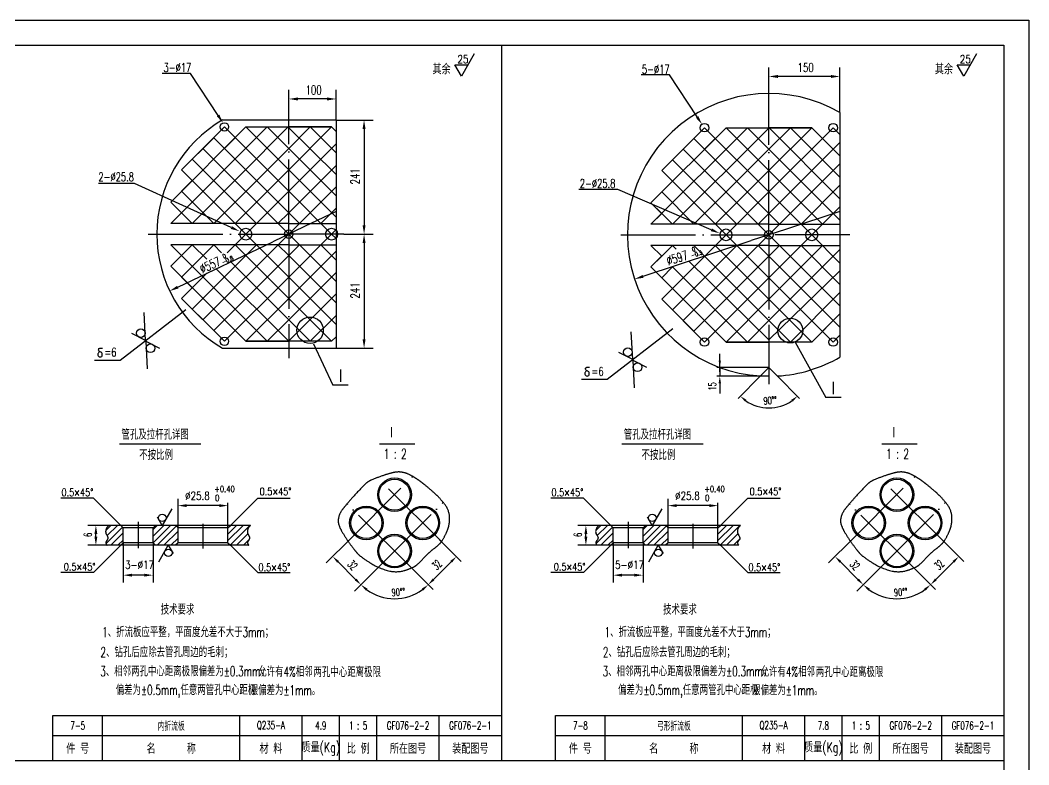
# Model space of a CAD drawing. Extents: x -1018 to 1609, y -45 to 1303.
# Drawn here: x 1186.7 to 1591.3, y 1004.5 to 1303.2 of the extents above; entities that cross this region are included whole.
import ezdxf
from ezdxf.enums import TextEntityAlignment as Align

# ---------------------------------------------------------------- set-up
doc = ezdxf.new("R2010")
doc.units = 0
doc.header["$MEASUREMENT"] = 0
doc.linetypes.add('DASHDOT-M', pattern=[36, 30, -3, 0, -3])
doc.linetypes.add('DIVIDE-M', pattern=[39, 30, -3, 0, -3, 0, -3])
doc.layers.get('0').update_dxf_attribs({"linetype": 'CONTINUOUS'})
for name, color, linetype in [('CDR_DWG1', 4, 'CONTINUOUS'), ('CDR_DWG2', 2, 'CONTINUOUS'), ('CDR_DWG3', 1, 'DASHDOT-M'), ('CDR_DWG4', 3, 'DIVIDE-M')]:
    doc.layers.add(name, color=color, linetype=linetype)
doc.styles.add('HZ', font='romans', dxfattribs={"width": 0.7, "bigfont": 'hz'})

msp = doc.modelspace()

# ---------------------------------------------------------------- linework, layer by layer
for p, q in [((750.27, 1303.19), (1591.27, 1303.19)), ((1591.27, 1303.19), (1591.27, 709.19)), ((1379.77, 1293.19), (1379.77, 1006.19)), ((1487.01, 1278.81), (1487.01, 1284.2)), ((1515.51, 1266.1), (1515.51, 1284.2)), ((1254.96, 1281.84), (1243.69, 1281.84)), ((1266.07, 1264.95), (1254.96, 1281.84)), ((1447.1, 1281.26), (1435.83, 1281.26)), ((1458.22, 1264.37), (1447.1, 1281.26)), ((1511.91, 1280.6), (1490.61, 1280.6)), ((1294.4, 1267.19), (1294.4, 1275.18)), ((1313.4, 1263.14), (1313.4, 1275.18)), ((1309.8, 1271.58), (1298.06, 1271.58)), ((1313.4, 1263.14), (1328.23, 1263.14)), ((1247.11, 1230.24), (1277.2, 1260.34)), ((1247.11, 1221.65), (1285.8, 1260.34)), ((1251.41, 1243.14), (1268.6, 1260.34)), ((1255.67, 1221.65), (1294.27, 1260.59)), ((1268.6, 1251.74), (1277.2, 1260.34)), ((1294.4, 1234.54), (1268.6, 1260.34)), ((1294.4, 1243.14), (1277.2, 1260.34)), ((1277.2, 1260.34), (1294.4, 1260.34)), ((1294.4, 1251.74), (1285.8, 1260.34)), ((1313.4, 1241.34), (1294.03, 1260.34)), ((1311.6, 1260.34), (1294.4, 1260.34)), ((1294.4, 1243.14), (1311.6, 1260.34)), ((1294.4, 1251.74), (1303, 1260.34)), ((1313.4, 1249.94), (1303, 1260.34)), ((1313.4, 1258.53), (1311.6, 1260.34)), ((1313.4, 1258.53), (1311.6, 1260.34)), ((1324.63, 1259.54), (1324.63, 1220.95)), ((1439.72, 1229.96), (1469.81, 1260.06)), ((1439.72, 1221.36), (1478.41, 1260.06)), ((1444.02, 1242.86), (1461.21, 1260.06)), ((1448.32, 1221.36), (1487.06, 1260.06)), ((1461.21, 1251.46), (1469.81, 1260.06)), ((1487.01, 1234.26), (1461.21, 1260.06)), ((1487.01, 1242.86), (1469.81, 1260.06)), ((1469.81, 1260.06), (1487.01, 1260.06)), ((1487.01, 1251.46), (1478.41, 1260.06)), ((1515.51, 1231.56), (1486.95, 1260.17)), ((1487.01, 1251.46), (1495.61, 1260.06)), ((1487.01, 1242.86), (1504.2, 1260.06)), ((1487.01, 1234.26), (1512.8, 1260.06)), ((1504.2, 1260.06), (1487.01, 1260.06)), ((1515.51, 1240.16), (1495.61, 1260.06)), ((1512.8, 1251.46), (1504.2, 1260.06)), ((1515.51, 1248.75), (1504.2, 1260.06)), ((1515.51, 1257.35), (1512.8, 1260.06)), ((1251.41, 1243.14), (1264.31, 1256.04)), ((1264.31, 1256.04), (1268.6, 1251.74)), ((1294.4, 1225.94), (1264.31, 1256.04)), ((1444.02, 1242.86), (1456.91, 1255.76)), ((1487.01, 1225.66), (1456.91, 1255.76)), ((1456.91, 1255.76), (1461.21, 1251.46)), ((1294.4, 1217.35), (1260.01, 1251.74)), ((1264.31, 1221.65), (1294.4, 1251.74)), ((1294.4, 1234.54), (1313.4, 1253.54)), ((1313.4, 1232.74), (1294.4, 1251.74)), ((1487.01, 1217.06), (1452.61, 1251.46)), ((1456.91, 1221.36), (1487.01, 1251.46)), ((1487.01, 1225.66), (1515.51, 1254.16)), ((1515.51, 1222.96), (1487.01, 1251.46)), ((1515.51, 1254.16), (1512.8, 1251.46)), ((1281.5, 1221.65), (1255.71, 1247.44)), ((1474.11, 1221.36), (1448.31, 1247.16)), ((1277.2, 1217.35), (1251.41, 1243.14)), ((1255.71, 1238.84), (1251.41, 1243.14)), ((1272.9, 1221.65), (1294.4, 1243.14)), ((1294.4, 1225.94), (1313.4, 1244.94)), ((1313.4, 1224.14), (1294.4, 1243.14)), ((1448.31, 1238.56), (1444.02, 1242.86)), ((1469.81, 1217.06), (1444.02, 1242.86)), ((1465.51, 1221.36), (1487.01, 1242.86)), ((1487.01, 1217.06), (1515.51, 1245.56)), ((1508.5, 1221.36), (1487.01, 1242.86)), ((1247.11, 1230.24), (1255.71, 1238.84)), ((1439.72, 1229.96), (1448.31, 1238.56)), ((1232.57, 1237.69), (1218.05, 1237.69)), ((1271.38, 1220.01), (1232.57, 1237.69)), ((1264.31, 1221.65), (1251.41, 1234.54)), ((1277.2, 1217.35), (1294.4, 1234.54)), ((1294.4, 1217.35), (1313.4, 1236.35)), ((1311.6, 1217.35), (1294.4, 1234.54)), ((1426.48, 1235.29), (1410.75, 1235.29)), ((1463.91, 1219.12), (1426.48, 1235.29)), ((1456.91, 1221.36), (1444.02, 1234.26)), ((1469.81, 1217.06), (1487.01, 1234.26)), ((1504.2, 1217.06), (1487.01, 1234.26)), ((1499.91, 1221.36), (1515.51, 1236.97)), ((1255.71, 1221.65), (1247.11, 1230.24)), ((1251.41, 1225.94), (1247.11, 1230.24)), ((1448.31, 1221.36), (1439.72, 1229.96)), ((1444.02, 1225.66), (1439.72, 1229.96)), ((1247.11, 1221.65), (1251.41, 1225.94)), ((1290.1, 1221.65), (1294.4, 1225.94)), ((1298.7, 1221.65), (1294.4, 1225.94)), ((1313.4, 1226.42), (1300.71, 1220.36)), ((1307.3, 1221.65), (1313.4, 1227.75)), ((1515.51, 1226.47), (1494.06, 1219.39)), ((1504.2, 1217.06), (1515.51, 1228.37)), ((1439.72, 1221.36), (1444.02, 1225.66)), ((1482.71, 1221.36), (1487.01, 1225.66)), ((1491.31, 1221.36), (1487.01, 1225.66)), ((1300.71, 1220.36), (1288.09, 1214.33)), ((1311.6, 1217.35), (1313.4, 1219.15)), ((1494.06, 1219.39), (1479.96, 1214.74)), ((1249.9, 1196.09), (1288.09, 1214.33)), ((1294.4, 1217.35), (1260.01, 1182.95)), ((1277.2, 1217.35), (1269.66, 1209.8)), ((1277.2, 1217.35), (1294.4, 1200.15)), ((1294.4, 1217.35), (1313.4, 1198.35)), ((1311.6, 1217.35), (1294.4, 1200.15)), ((1311.6, 1217.35), (1313.4, 1215.54)), ((1316.47, 1217.35), (1328.23, 1217.35)), ((1316.47, 1217.35), (1328.23, 1217.35)), ((1436.57, 1200.43), (1479.96, 1214.74)), ((1469.81, 1217.06), (1444.02, 1191.27)), ((1487.01, 1217.06), (1452.61, 1182.67)), ((1469.81, 1217.06), (1487.01, 1199.87)), ((1487.01, 1217.06), (1515.51, 1188.56)), ((1504.2, 1217.06), (1487.01, 1199.87)), ((1504.2, 1217.06), (1515.51, 1205.76)), ((1255.71, 1213.05), (1247.11, 1204.45)), ((1247.11, 1213.05), (1285.8, 1174.35)), ((1247.11, 1213.05), (1251.41, 1208.75)), ((1264.31, 1213.05), (1251.41, 1200.15)), ((1281.5, 1213.05), (1255.71, 1187.25)), ((1255.72, 1213.05), (1261.54, 1207.25)), ((1264.31, 1213.05), (1267.5, 1209.85)), ((1272.9, 1213.05), (1294.4, 1191.55)), ((1290.1, 1213.05), (1294.4, 1208.75)), ((1298.7, 1213.05), (1294.4, 1208.75)), ((1313.4, 1210.55), (1294.4, 1191.55)), ((1307.3, 1213.05), (1313.4, 1206.94)), ((1324.63, 1213.75), (1324.63, 1175.16)), ((1448.31, 1212.77), (1439.72, 1204.17)), ((1439.72, 1212.77), (1444.02, 1208.47)), ((1439.72, 1212.77), (1444.02, 1208.47)), ((1474.11, 1212.77), (1448.31, 1186.97)), ((1448.39, 1212.77), (1449.83, 1211.35)), ((1456.91, 1212.77), (1487.01, 1182.67)), ((1465.51, 1212.77), (1487.01, 1191.27)), ((1482.71, 1212.77), (1487.01, 1208.47)), ((1508.5, 1212.77), (1487.01, 1191.27)), ((1491.31, 1212.77), (1487.01, 1208.47)), ((1515.51, 1211.17), (1487.01, 1182.67)), ((1499.91, 1212.77), (1515.51, 1197.16)), ((1251.41, 1208.75), (1247.11, 1204.45)), ((1294.4, 1208.75), (1264.31, 1178.65)), ((1271.12, 1206.23), (1294.4, 1182.95)), ((1294.4, 1208.75), (1313.4, 1189.75)), ((1444.02, 1208.47), (1439.72, 1204.17)), ((1454.83, 1206.45), (1486.95, 1174.9)), ((1487.01, 1208.47), (1456.91, 1178.37)), ((1487.01, 1208.47), (1515.51, 1179.97)), ((1247.11, 1204.45), (1255.71, 1195.85)), ((1247.11, 1204.45), (1277.2, 1174.35)), ((1261.53, 1201.68), (1251.41, 1191.55)), ((1265.34, 1203.46), (1294.43, 1174.47)), ((1313.4, 1201.95), (1294.4, 1182.95)), ((1439.72, 1204.17), (1448.31, 1195.57)), ((1439.72, 1204.17), (1469.81, 1174.07)), ((1448.31, 1204.17), (1444.02, 1199.87)), ((1448.31, 1204.17), (1478.41, 1174.07)), ((1515.51, 1202.57), (1486.95, 1174.9)), ((1294.4, 1200.15), (1268.6, 1174.35)), ((1294.4, 1200.15), (1313.4, 1181.15)), ((1487.01, 1199.87), (1461.21, 1174.07)), ((1487.01, 1199.87), (1512.8, 1174.07)), ((1255.71, 1195.85), (1251.41, 1191.55)), ((1448.31, 1195.57), (1444.02, 1191.27)), ((1515.51, 1193.97), (1495.61, 1174.07)), ((1251.41, 1191.55), (1264.31, 1178.65)), ((1251.41, 1191.55), (1268.6, 1174.35)), ((1294.4, 1191.55), (1277.2, 1174.35)), ((1313.4, 1193.35), (1294.4, 1174.51)), ((1294.4, 1191.55), (1311.6, 1174.35)), ((1444.02, 1191.27), (1456.91, 1178.37)), ((1444.02, 1191.27), (1461.21, 1174.07)), ((1487.01, 1191.27), (1469.81, 1174.07)), ((1487.01, 1191.27), (1504.2, 1174.07)), ((1253.18, 1186.98), (1226.8, 1166.69)), ((1237.02, 1174.72), (1236.41, 1185.87)), ((1264.31, 1178.65), (1268.6, 1182.95)), ((1268.6, 1182.95), (1277.2, 1174.35)), ((1294.4, 1182.95), (1285.8, 1174.35)), ((1294.4, 1182.95), (1303, 1174.35)), ((1313.4, 1184.76), (1303, 1174.35)), ((1456.91, 1178.37), (1461.21, 1182.67)), ((1461.21, 1182.67), (1469.81, 1174.07)), ((1487.01, 1182.67), (1478.41, 1174.07)), ((1487.01, 1182.67), (1495.61, 1174.07)), ((1515.51, 1185.38), (1504.2, 1174.07)), ((1512.8, 1182.67), (1504.2, 1174.07)), ((1515.51, 1179.97), (1512.8, 1182.67)), ((1237.02, 1174.72), (1231.49, 1177.53)), ((1448.53, 1179.34), (1422.14, 1159.05)), ((1432.37, 1167.08), (1431.76, 1178.22)), ((1237.04, 1174.46), (1242.57, 1171.65)), ((1237.04, 1174.46), (1237.65, 1163.31)), ((1277.2, 1174.35), (1294.4, 1174.35)), ((1311.6, 1174.35), (1294.4, 1174.35)), ((1304.39, 1173.37), (1312.16, 1156.72)), ((1313.4, 1176.16), (1311.6, 1174.35)), ((1313.4, 1176.16), (1311.6, 1174.35)), ((1469.81, 1174.07), (1487.01, 1174.07)), ((1504.2, 1174.07), (1487.01, 1174.07)), ((1497.5, 1174.07), (1509.85, 1151.77)), ((1515.51, 1176.78), (1512.8, 1174.07)), ((1217.92, 1169.53), (1217.84, 1169.29)), ((1217.84, 1169.29), (1217.88, 1168.76)), ((1218.05, 1169.75), (1217.92, 1169.53)), ((1218.28, 1169.94), (1218.05, 1169.75)), ((1218.15, 1170.88), (1218.17, 1171.24)), ((1218.28, 1170.55), (1218.15, 1170.88)), ((1218.17, 1171.24), (1218.3, 1171.42)), ((1218.51, 1170.33), (1218.28, 1170.55)), ((1218.42, 1170.09), (1218.28, 1169.94)), ((1218.3, 1171.42), (1218.58, 1171.61)), ((1218.77, 1170.18), (1218.42, 1170.09)), ((1218.83, 1170.16), (1218.51, 1170.33)), ((1218.58, 1171.61), (1218.83, 1171.65)), ((1218.83, 1171.65), (1219.66, 1171.65)), ((1219.04, 1170.06), (1218.83, 1170.16)), ((1219.23, 1169.94), (1219.04, 1170.06)), ((1219.43, 1169.77), (1219.23, 1169.94)), ((1219.6, 1169.53), (1219.43, 1169.77)), ((1219.63, 1169.2), (1219.6, 1169.53)), ((1313.4, 1171.56), (1328.23, 1171.56)), ((1432.37, 1167.08), (1426.84, 1169.89)), ((1467.32, 1162.09), (1467.32, 1169.34)), ((1226.8, 1166.69), (1216.46, 1166.69)), ((1217.88, 1168.76), (1217.91, 1168.59)), ((1217.91, 1168.59), (1218.08, 1168.36)), ((1218.08, 1168.36), (1218.34, 1168.19)), ((1218.34, 1168.19), (1218.71, 1168.07)), ((1218.71, 1168.07), (1219.09, 1168.11)), ((1219.09, 1168.11), (1219.39, 1168.23)), ((1219.39, 1168.23), (1219.6, 1168.5)), ((1219.6, 1168.5), (1219.63, 1169.2)), ((1432.39, 1166.81), (1433, 1155.67)), ((1432.39, 1166.81), (1437.92, 1164)), ((1413.27, 1161.89), (1413.18, 1161.65)), ((1413.18, 1161.65), (1413.23, 1161.12)), ((1413.4, 1162.11), (1413.27, 1161.89)), ((1413.63, 1162.3), (1413.4, 1162.11)), ((1413.5, 1163.24), (1413.51, 1163.6)), ((1413.63, 1162.91), (1413.5, 1163.24)), ((1413.51, 1163.6), (1413.64, 1163.78)), ((1413.86, 1162.69), (1413.63, 1162.91)), ((1413.77, 1162.45), (1413.63, 1162.3)), ((1413.64, 1163.78), (1413.93, 1163.97)), ((1414.12, 1162.54), (1413.77, 1162.45)), ((1414.17, 1162.52), (1413.86, 1162.69)), ((1413.93, 1163.97), (1414.17, 1164.01)), ((1414.17, 1164.01), (1415.01, 1164.01)), ((1414.39, 1162.42), (1414.17, 1162.52)), ((1414.58, 1162.3), (1414.39, 1162.42)), ((1414.78, 1162.12), (1414.58, 1162.3)), ((1414.95, 1161.89), (1414.78, 1162.12)), ((1414.98, 1161.56), (1414.95, 1161.89)), ((1414.95, 1160.86), (1414.98, 1161.56)), ((1487.01, 1163.82), (1466.07, 1163.82)), ((1467.32, 1163.82), (1467.32, 1160.35)), ((1422.14, 1159.05), (1411.8, 1159.05)), ((1413.23, 1161.12), (1413.25, 1160.95)), ((1413.25, 1160.95), (1413.43, 1160.72)), ((1413.43, 1160.72), (1413.69, 1160.55)), ((1413.69, 1160.55), (1414.06, 1160.43)), ((1414.06, 1160.43), (1414.43, 1160.47)), ((1414.43, 1160.47), (1414.73, 1160.59)), ((1414.73, 1160.59), (1414.95, 1160.86)), ((1475.41, 1160.35), (1466.07, 1160.35)), ((1467.32, 1157.55), (1467.32, 1153.43)), ((1483.64, 1160.46), (1474.66, 1151.48)), ((1487.01, 1160.35), (1475.41, 1160.35)), ((1490.38, 1160.46), (1499.35, 1151.48)), ((1318.31, 1156.72), (1312.16, 1156.72)), ((1516, 1151.77), (1509.85, 1151.77)), ((1216.06, 1111.46), (1203.01, 1111.46)), ((1227.01, 1100.52), (1216.06, 1111.46)), ((1250.01, 1099.52), (1250.01, 1111.2)), ((1270.01, 1099.52), (1270.01, 1109.5)), ((1271.01, 1100.52), (1281.95, 1111.46)), ((1281.95, 1111.46), (1295, 1111.46)), ((1412.61, 1111.46), (1399.56, 1111.46)), ((1423.56, 1100.52), (1412.61, 1111.46)), ((1446.56, 1099.52), (1446.56, 1111.2)), ((1466.56, 1099.52), (1466.56, 1109.5)), ((1467.56, 1100.52), (1478.5, 1111.46)), ((1478.5, 1111.46), (1491.55, 1111.46)), ((1266.51, 1108.44), (1253.51, 1108.44)), ((1463.06, 1108.44), (1450.06, 1108.44)), ((1222.22, 1100.52), (1213.86, 1100.52)), ((1223.1, 1100.52), (1221.01, 1098.42)), ((1225.76, 1100.52), (1221.64, 1096.39)), ((1246.97, 1100.52), (1239.97, 1093.52)), ((1244.32, 1100.52), (1240.01, 1096.21)), ((1241.67, 1100.52), (1240.01, 1098.86)), ((1273.49, 1100.52), (1270.01, 1097.04)), ((1276.14, 1100.52), (1270.01, 1094.39)), ((1278.79, 1100.52), (1270.9, 1092.62)), ((1418.77, 1100.52), (1410.41, 1100.52)), ((1419.65, 1100.52), (1417.56, 1098.42)), ((1422.3, 1100.52), (1418.18, 1096.39)), ((1443.52, 1100.52), (1436.52, 1093.52)), ((1440.87, 1100.52), (1436.56, 1096.21)), ((1438.21, 1100.52), (1436.56, 1098.86)), ((1472.69, 1100.52), (1466.56, 1094.39)), ((1470.03, 1100.52), (1466.56, 1097.04)), ((1475.34, 1100.52), (1467.45, 1092.62)), ((1217.06, 1096.02), (1217.06, 1097.02)), ((1227.71, 1099.82), (1221.12, 1093.23)), ((1228.01, 1097.46), (1223.06, 1092.52)), ((1249.31, 1100.21), (1241.62, 1092.52)), ((1250.01, 1098.25), (1244.27, 1092.52)), ((1278, 1097.07), (1273.44, 1092.52)), ((1413.61, 1096.02), (1413.61, 1097.02)), ((1424.26, 1099.82), (1417.67, 1093.23)), ((1424.56, 1097.46), (1419.61, 1092.52)), ((1445.86, 1100.21), (1438.17, 1092.52)), ((1446.56, 1098.25), (1440.82, 1092.52)), ((1474.55, 1097.07), (1469.99, 1092.52)), ((1221.57, 1092.52), (1213.86, 1092.52)), ((1227.01, 1092.52), (1216.06, 1081.57)), ((1228.01, 1094.64), (1225.89, 1092.52)), ((1228.01, 1093.52), (1228.01, 1077.54)), ((1240.01, 1093.52), (1240.01, 1077.54)), ((1250.01, 1095.42), (1247.1, 1092.52)), ((1271.01, 1092.52), (1281.95, 1081.57)), ((1278.44, 1094.68), (1276.27, 1092.52)), ((1319.07, 1095.02), (1309.46, 1085.42)), ((1354.95, 1094.73), (1363.64, 1086.04)), ((1418.12, 1092.52), (1410.41, 1092.52)), ((1423.56, 1092.52), (1412.61, 1081.57)), ((1424.56, 1094.64), (1422.44, 1092.52)), ((1424.56, 1093.52), (1424.56, 1077.54)), ((1436.56, 1093.52), (1436.56, 1077.54)), ((1446.56, 1095.42), (1443.65, 1092.52)), ((1467.56, 1092.52), (1478.5, 1081.57)), ((1474.99, 1094.68), (1472.82, 1092.52)), ((1520.57, 1095.02), (1510.96, 1085.42)), ((1556.45, 1094.73), (1565.14, 1086.04)), ((1321.25, 1078.82), (1314.18, 1085.89)), ((1352.49, 1078.83), (1359.56, 1085.9)), ((1522.75, 1078.82), (1515.68, 1085.89)), ((1553.99, 1078.83), (1561.06, 1085.9)), ((1216.06, 1081.57), (1203.01, 1081.57)), ((1236.51, 1080.54), (1231.51, 1080.54)), ((1281.95, 1081.57), (1295, 1081.57)), ((1330.38, 1083.71), (1320.78, 1074.1)), ((1343.63, 1083.42), (1352.32, 1074.73)), ((1412.61, 1081.57), (1399.56, 1081.57)), ((1433.06, 1080.54), (1428.06, 1080.54)), ((1478.5, 1081.57), (1491.55, 1081.57)), ((1531.88, 1083.71), (1522.28, 1074.1)), ((1545.13, 1083.42), (1553.82, 1074.73)), ((1199.77, 1016.19), (1379.77, 1016.19)), ((1401.38, 1016.19), (1581.38, 1016.19)), ((775.27, 1006.19), (1581.27, 1006.19))]:
    msp.add_line(p, q)
for points in [[(1368.81, 1289.71), (1363.66, 1280.79), (1361.08, 1285.25), (1366.23, 1285.25)], [(1570.31, 1289.71), (1565.16, 1280.79), (1562.58, 1285.25), (1567.73, 1285.25)], [(1247.53, 1107.18), (1243.68, 1100.52), (1241.76, 1103.85)], [(1444.08, 1107.18), (1440.23, 1100.52), (1438.31, 1103.85)], [(1242.26, 1085.85), (1246.11, 1092.52), (1248.03, 1089.18)], [(1438.81, 1085.85), (1442.66, 1092.52), (1444.58, 1089.18)]]:
    msp.add_lwpolyline(points)
for centre, radius in [((1302.97, 1178.78), 5.31), ((1495.61, 1178.68), 4.98), ((1235.07, 1177.61), 1.75), ((1238.99, 1171.57), 1.75), ((1430.42, 1169.97), 1.75), ((1434.34, 1163.93), 1.75), ((1243.68, 1103.52), 1.5), ((1440.23, 1103.52), 1.5), ((1246.11, 1089.52), 1.5), ((1442.66, 1089.52), 1.5)]:
    msp.add_circle(centre, radius)
for centre, radius, start, end in [((1487.01, 1163.82), 16.21, 234.91, 305.09), ((1336.86, 1090.19), 19.08, 234.0169, 305.9831), ((1538.36, 1090.19), 19.08, 234.0169, 305.9831)]:
    msp.add_arc(centre, radius, start, end)
for points in [[(1490.61, 1280), (1490.61, 1281.2), (1487.01, 1280.6)], [(1511.91, 1280), (1511.91, 1281.2), (1515.51, 1280.6)], [(1298.06, 1270.98), (1298.06, 1272.18), (1294.46, 1271.58)], [(1309.8, 1270.98), (1309.8, 1272.18), (1313.4, 1271.58)], [(1266.57, 1265.28), (1265.57, 1264.62), (1268.05, 1261.94)], [(1325.23, 1259.54), (1324.03, 1259.54), (1324.63, 1263.14)], [(1458.72, 1264.7), (1457.71, 1264.04), (1460.19, 1261.36)], [(1271.63, 1220.55), (1271.14, 1219.46), (1274.66, 1218.52)], [(1325.23, 1220.95), (1324.03, 1220.95), (1324.63, 1217.35)], [(1464.15, 1219.67), (1463.68, 1218.57), (1467.22, 1217.69)], [(1325.23, 1213.75), (1324.03, 1213.75), (1324.63, 1217.35)], [(1436.75, 1199.86), (1436.38, 1200.99), (1433.15, 1199.3)], [(1250.16, 1195.55), (1249.64, 1196.63), (1246.65, 1194.54)], [(1325.23, 1175.16), (1324.03, 1175.16), (1324.63, 1171.56)], [(1466.86, 1166.62), (1467.79, 1166.62), (1467.32, 1163.82)], [(1466.86, 1157.55), (1467.79, 1157.55), (1467.32, 1160.35)], [(1477.39, 1150.2), (1477.99, 1150.92), (1475.55, 1152.36)], [(1496.03, 1150.92), (1496.63, 1150.2), (1498.47, 1152.36)], [(1253.51, 1109.02), (1253.51, 1107.85), (1250.01, 1108.44)], [(1266.51, 1109.02), (1266.51, 1107.85), (1270.01, 1108.44)], [(1450.06, 1109.02), (1450.06, 1107.85), (1446.56, 1108.44)], [(1463.06, 1109.02), (1463.06, 1107.85), (1466.56, 1108.44)], [(1216.47, 1097.02), (1217.64, 1097.02), (1217.06, 1100.52)], [(1413.02, 1097.02), (1414.19, 1097.02), (1413.61, 1100.52)], [(1216.47, 1096.02), (1217.64, 1096.02), (1217.06, 1092.52)], [(1413.02, 1096.02), (1414.19, 1096.02), (1413.61, 1092.52)], [(1314.53, 1086.24), (1313.82, 1085.54), (1312.06, 1088.01)], [(1359.21, 1086.26), (1359.91, 1085.55), (1361.68, 1088.03)], [(1516.03, 1086.24), (1515.32, 1085.54), (1513.56, 1088.01)], [(1560.71, 1086.26), (1561.41, 1085.55), (1563.18, 1088.03)], [(1231.51, 1081.12), (1231.51, 1079.96), (1228.01, 1080.54)], [(1236.51, 1081.12), (1236.51, 1079.96), (1240.01, 1080.54)], [(1428.06, 1081.12), (1428.06, 1079.96), (1424.56, 1080.54)], [(1433.06, 1081.12), (1433.06, 1079.96), (1436.56, 1080.54)], [(1321.6, 1079.17), (1320.89, 1078.47), (1323.37, 1076.7)], [(1325.33, 1074.37), (1325.98, 1075.13), (1323.37, 1076.7)], [(1347.75, 1075.13), (1348.4, 1074.37), (1350.36, 1076.7)], [(1352.14, 1079.19), (1352.84, 1078.48), (1350.37, 1076.71)], [(1523.1, 1079.17), (1522.39, 1078.47), (1524.87, 1076.7)], [(1526.83, 1074.37), (1527.48, 1075.13), (1524.87, 1076.7)], [(1549.25, 1075.13), (1549.9, 1074.37), (1551.86, 1076.7)], [(1553.64, 1079.19), (1554.34, 1078.48), (1551.87, 1076.71)]]:
    msp.add_solid(points)
at = {"layer": 'CDR_DWG1'}
for p, q in [((775.27, 1293.19), (1581.27, 1293.19)), ((1581.27, 1293.19), (1581.27, 719.19)), ((1313.4, 1263.14), (1267.88, 1263.14)), ((1313.4, 1263.14), (1313.4, 1171.56)), ((1515.51, 1266.1), (1515.51, 1168.03)), ((1268.6, 1251.74), (1277.2, 1260.34)), ((1277.2, 1260.34), (1311.6, 1260.34)), ((1311.6, 1260.34), (1313.4, 1258.53)), ((1461.21, 1251.46), (1469.81, 1260.06)), ((1469.81, 1260.06), (1504.2, 1260.06)), ((1504.2, 1260.06), (1512.8, 1251.46)), ((1251.41, 1243.14), (1264.31, 1256.04)), ((1264.31, 1256.04), (1268.6, 1251.74)), ((1444.02, 1242.86), (1456.91, 1255.76)), ((1456.91, 1255.76), (1461.21, 1251.46)), ((1512.8, 1251.46), (1515.51, 1254.16)), ((1515.51, 1254.16), (1515.51, 1179.97)), ((1255.71, 1238.84), (1251.41, 1243.14)), ((1448.31, 1238.56), (1444.02, 1242.86)), ((1247.11, 1230.24), (1255.71, 1238.84)), ((1439.72, 1229.96), (1448.31, 1238.56)), ((1251.41, 1225.94), (1247.11, 1230.24)), ((1444.02, 1225.66), (1439.72, 1229.96)), ((1247.11, 1221.65), (1251.41, 1225.94)), ((1439.72, 1221.36), (1444.02, 1225.66)), ((1294.4, 1221.65), (1247.11, 1221.65)), ((1294.4, 1221.65), (1313.4, 1221.65)), ((1487.01, 1221.36), (1439.72, 1221.36)), ((1487.01, 1221.36), (1515.51, 1221.36)), ((1294.4, 1213.05), (1247.11, 1213.05)), ((1251.41, 1208.75), (1247.11, 1213.05)), ((1294.4, 1213.05), (1313.4, 1213.05)), ((1487.01, 1212.77), (1439.72, 1212.77)), ((1444.02, 1208.47), (1439.72, 1212.77)), ((1487.01, 1212.77), (1515.51, 1212.77)), ((1247.11, 1204.45), (1251.41, 1208.75)), ((1439.72, 1204.17), (1444.02, 1208.47)), ((1255.71, 1195.85), (1247.11, 1204.45)), ((1448.31, 1195.57), (1439.72, 1204.17)), ((1251.41, 1191.55), (1255.71, 1195.85)), ((1444.02, 1191.27), (1448.31, 1195.57)), ((1264.31, 1178.65), (1251.41, 1191.55)), ((1456.91, 1178.37), (1444.02, 1191.27)), ((1268.6, 1182.95), (1264.31, 1178.65)), ((1277.2, 1174.35), (1268.6, 1182.95)), ((1461.21, 1182.67), (1456.91, 1178.37)), ((1469.81, 1174.07), (1461.21, 1182.67)), ((1512.8, 1182.67), (1504.2, 1174.07)), ((1515.51, 1179.97), (1512.8, 1182.67)), ((1311.6, 1174.35), (1277.2, 1174.35)), ((1313.4, 1176.16), (1311.6, 1174.35)), ((1504.2, 1174.07), (1469.81, 1174.07)), ((1267.88, 1171.56), (1313.4, 1171.56)), ((1487.01, 1163.82), (1483.64, 1160.46)), ((1487.01, 1163.82), (1490.38, 1160.46)), ((1227.46, 1100.52), (1222.22, 1100.52)), ((1228.01, 1099.52), (1227.01, 1100.52)), ((1240.55, 1100.52), (1227.46, 1100.52)), ((1240.01, 1099.52), (1241.01, 1100.52)), ((1249.46, 1100.52), (1240.55, 1100.52)), ((1250.01, 1099.52), (1249.01, 1100.52)), ((1270.55, 1100.52), (1249.46, 1100.52)), ((1270.01, 1099.52), (1271.01, 1100.52)), ((1279.05, 1100.52), (1270.55, 1100.52)), ((1424.01, 1100.52), (1418.77, 1100.52)), ((1424.56, 1099.52), (1423.56, 1100.52)), ((1437.1, 1100.52), (1424.01, 1100.52)), ((1436.56, 1099.52), (1437.56, 1100.52)), ((1446.01, 1100.52), (1437.1, 1100.52)), ((1446.56, 1099.52), (1445.56, 1100.52)), ((1467.1, 1100.52), (1446.01, 1100.52)), ((1466.56, 1099.52), (1467.56, 1100.52)), ((1475.6, 1100.52), (1467.1, 1100.52)), ((1228.01, 1093.52), (1228.01, 1099.52)), ((1240.01, 1099.52), (1228.01, 1099.52)), ((1240.01, 1093.52), (1240.01, 1099.52)), ((1270.01, 1099.52), (1250.01, 1099.52)), ((1250.01, 1093.52), (1250.01, 1099.52)), ((1270.01, 1093.52), (1270.01, 1099.52)), ((1424.56, 1093.52), (1424.56, 1099.52)), ((1436.56, 1099.52), (1424.56, 1099.52)), ((1436.56, 1093.52), (1436.56, 1099.52)), ((1446.56, 1093.52), (1446.56, 1099.52)), ((1466.56, 1099.52), (1446.56, 1099.52)), ((1466.56, 1093.52), (1466.56, 1099.52)), ((1278.4, 1092.52), (1221.57, 1092.52)), ((1228.01, 1093.52), (1227.01, 1092.52)), ((1240.01, 1093.52), (1228.01, 1093.52)), ((1240.01, 1093.52), (1241.01, 1092.52)), ((1250.01, 1093.52), (1249.01, 1092.52)), ((1270.01, 1093.52), (1250.01, 1093.52)), ((1270.01, 1093.52), (1271.01, 1092.52)), ((1474.95, 1092.52), (1418.12, 1092.52)), ((1424.56, 1093.52), (1423.56, 1092.52)), ((1436.56, 1093.52), (1424.56, 1093.52)), ((1436.56, 1093.52), (1437.56, 1092.52)), ((1446.56, 1093.52), (1445.56, 1092.52)), ((1466.56, 1093.52), (1446.56, 1093.52)), ((1466.56, 1093.52), (1467.56, 1092.52)), ((1199.77, 1006.19), (1199.77, 1024.19)), ((1199.77, 1024.19), (1379.77, 1024.19)), ((1219.77, 1006.19), (1219.77, 1024.19)), ((1274.77, 1006.19), (1274.77, 1024.19)), ((1299.77, 1006.19), (1299.77, 1024.19)), ((1314.77, 1006.19), (1314.77, 1024.19)), ((1329.77, 1006.19), (1329.77, 1024.19)), ((1354.77, 1006.19), (1354.77, 1024.19)), ((1401.38, 1024.19), (1581.38, 1024.19)), ((1401.38, 1006.19), (1401.38, 1024.19)), ((1421.38, 1006.19), (1421.38, 1024.19)), ((1476.38, 1006.19), (1476.38, 1024.19)), ((1501.38, 1006.19), (1501.38, 1024.19)), ((1516.38, 1006.19), (1516.38, 1024.19)), ((1531.38, 1006.19), (1531.38, 1024.19)), ((1556.38, 1006.19), (1556.38, 1024.19))]:
    msp.add_line(p, q, dxfattribs=at)
for points in [[(1418.77, 1100.52, 0.09287), (1417.85, 1099.32, 0.107934), (1417.52, 1098.06, 0.198032), (1418.1, 1096.5, -0.243275), (1418.46, 1095.17, -0.177796), (1417.97, 1094.4, 0.2131), (1417.61, 1093.72, 0.1198), (1417.71, 1093.11, 0.101396), (1418.12, 1092.52)], [(1475.6, 1100.52, 0.09287), (1474.68, 1099.32, 0.107934), (1474.36, 1098.06, 0.198032), (1474.93, 1096.5, -0.243275), (1475.29, 1095.17, -0.177796), (1474.81, 1094.4, 0.2131), (1474.44, 1093.72, 0.1198), (1474.54, 1093.11, 0.101396), (1474.95, 1092.52)]]:
    msp.add_lwpolyline(points, format="xyb", dxfattribs=at)
for centre, radius in [((1268.6, 1260.34), 1.71), ((1461.21, 1260.06), 1.71), ((1512.8, 1260.06), 1.71), ((1277.2, 1217.35), 2.38), ((1294.4, 1217.35), 1.71), ((1311.6, 1217.35), 2.38), ((1469.81, 1217.06), 2.38), ((1487.01, 1217.06), 1.71), ((1504.2, 1217.06), 2.38), ((1268.6, 1174.35), 1.71), ((1461.21, 1174.07), 1.71), ((1512.8, 1174.07), 1.71), ((1336.86, 1112.82), 6.75), ((1336.86, 1112.82), 6.25), ((1538.36, 1112.82), 6.75), ((1538.36, 1112.82), 6.25), ((1325.55, 1101.5), 6.75), ((1325.55, 1101.5), 6.25), ((1348.18, 1101.5), 6.75), ((1348.18, 1101.5), 6.25), ((1527.05, 1101.5), 6.75), ((1527.05, 1101.5), 6.25), ((1549.68, 1101.5), 6.75), ((1549.68, 1101.5), 6.25), ((1336.86, 1090.19), 6.75), ((1336.86, 1090.19), 6.25), ((1538.36, 1090.19), 6.75), ((1538.36, 1090.19), 6.25)]:
    msp.add_circle(centre, radius, dxfattribs=at)
for centre, radius, start, end in [((1487.01, 1217.06), 56.72, 59.8336, 266.5888), ((1294.4, 1217.35), 52.92, 120.0773, 239.9227), ((1487.01, 1217.06), 56.72, 273.4112, 300.1664)]:
    msp.add_arc(centre, radius, start, end, dxfattribs=at)
at = {"layer": 'CDR_DWG2'}
for p, q in [((1226.58, 1133.2), (1259.21, 1133.2)), ((1330.77, 1133.2), (1345.02, 1133.2)), ((1428.08, 1133.2), (1460.71, 1133.2)), ((1532.27, 1133.2), (1546.52, 1133.2))]:
    msp.add_line(p, q, dxfattribs=at)
at = {"layer": 'CDR_DWG3', "linetype": 'DASHDOT-M'}
for p, q in [((1487.01, 1217.06), (1487.01, 1278.81)), ((1294.4, 1217.35), (1294.4, 1267.19)), ((1237.99, 1217.35), (1294.4, 1217.35)), ((1294.4, 1217.35), (1294.4, 1167.57)), ((1316.47, 1217.35), (1294.4, 1217.35)), ((1427.61, 1217.06), (1487.01, 1217.06)), ((1487.01, 1217.06), (1487.01, 1157.1)), ((1519.42, 1217.06), (1487.01, 1217.06)), ((1318.22, 1094.17), (1344.17, 1120.12)), ((1355.69, 1093.99), (1330.01, 1119.68)), ((1519.72, 1094.17), (1545.67, 1120.12)), ((1557.19, 1093.99), (1531.51, 1119.68)), ((1343.63, 1083.42), (1317.84, 1109.21)), ((1330.38, 1083.71), (1356.38, 1109.7)), ((1545.13, 1083.42), (1519.34, 1109.21)), ((1531.88, 1083.71), (1557.88, 1109.7)), ((1234.01, 1101.9), (1234.01, 1091.34)), ((1260.01, 1101.15), (1260.01, 1091.25)), ((1430.56, 1101.9), (1430.56, 1091.34)), ((1456.56, 1101.15), (1456.56, 1091.25))]:
    msp.add_line(p, q, dxfattribs=at)
at = {"layer": 'CDR_DWG4', "linetype": 'DIVIDE-M'}
for points in [[(1318.22, 1094.17, -0.023977), (1315.72, 1098.08, -0.041569), (1314.59, 1100.5, -0.136871), (1314.35, 1103.35, -0.111271), (1315.74, 1106.55, -0.01502), (1317.48, 1108.77, -0.010523), (1320.12, 1111.82, -0.009998), (1324.6, 1116.59, -0.037701), (1325.91, 1117.73, -0.059647), (1327.49, 1118.65, -0.020375), (1332.47, 1120.56, -0.017092), (1335.54, 1121.48, -0.029449), (1337.36, 1121.85, -0.087448), (1340.28, 1121.75, -0.076351), (1343.41, 1120.56, -0.014588), (1345.69, 1119.19, -0.01865), (1347.4, 1117.99, -0.009886), (1349.13, 1116.63, -0.005092), (1352.41, 1113.88, -0.029478), (1354.45, 1111.92, -0.020788), (1357.05, 1108.86, -0.149114), (1358.9, 1104.04, -0.123357), (1357.82, 1097.93, -0.031047), (1355.97, 1094.41, -0.070606), (1354.86, 1093.05, -0.019019), (1352.69, 1091.2, 0.018662), (1350.48, 1089.32, 0.020772), (1348.33, 1087.17, -0.020092), (1346.11, 1084.95, -0.075492), (1344.3, 1083.73, -0.042645), (1340.71, 1082.37, -0.12342), (1334.94, 1082.21, -0.085917), (1327.32, 1085.33, -0.018798), (1323.18, 1088.16, -0.055143), (1321.92, 1089.32, -0.015916), (1320.57, 1090.98, -0.008606)], [(1519.72, 1094.17, -0.023977), (1517.22, 1098.08, -0.041569), (1516.09, 1100.5, -0.136871), (1515.85, 1103.35, -0.111271), (1517.24, 1106.55, -0.01502), (1518.98, 1108.77, -0.010523), (1521.62, 1111.82, -0.009998), (1526.1, 1116.59, -0.037701), (1527.41, 1117.73, -0.059647), (1528.99, 1118.65, -0.020375), (1533.97, 1120.56, -0.017092), (1537.04, 1121.48, -0.029449), (1538.86, 1121.85, -0.087448), (1541.78, 1121.75, -0.076351), (1544.91, 1120.56, -0.014588), (1547.19, 1119.19, -0.01865), (1548.9, 1117.99, -0.009886), (1550.63, 1116.63, -0.005092), (1553.91, 1113.88, -0.029478), (1555.95, 1111.92, -0.020788), (1558.55, 1108.86, -0.149114), (1560.4, 1104.04, -0.123357), (1559.32, 1097.93, -0.031047), (1557.47, 1094.41, -0.070606), (1556.36, 1093.05, -0.019019), (1554.19, 1091.2, 0.018662), (1551.98, 1089.32, 0.020772), (1549.83, 1087.17, -0.020092), (1547.61, 1084.95, -0.075492), (1545.8, 1083.73, -0.042645), (1542.21, 1082.37, -0.12342), (1536.44, 1082.21, -0.085917), (1528.82, 1085.33, -0.018798), (1524.68, 1088.16, -0.055143), (1523.42, 1089.32, -0.015916), (1522.07, 1090.98, -0.008606)]]:
    msp.add_lwpolyline(points, format="xyb", close=True, dxfattribs=at)
for points in [[(1222.22, 1100.52, 0.09287), (1221.3, 1099.32, 0.107934), (1220.97, 1098.06, 0.198032), (1221.55, 1096.5, -0.243275), (1221.91, 1095.17, -0.177796), (1221.43, 1094.4, 0.2131), (1221.06, 1093.72, 0.1198), (1221.16, 1093.11, 0.101396), (1221.57, 1092.52)], [(1279.05, 1100.52, 0.09287), (1278.13, 1099.32, 0.107934), (1277.81, 1098.06, 0.198032), (1278.38, 1096.5, -0.243275), (1278.74, 1095.17, -0.177796), (1278.26, 1094.4, 0.2131), (1277.89, 1093.72, 0.1198), (1277.99, 1093.11, 0.101396), (1278.4, 1092.52)]]:
    msp.add_lwpolyline(points, format="xyb", dxfattribs=at)

# ---------------------------------------------------------------- texts
at = {"style": 'HZ'}
for s, height, width, p in [('25', 3.2, 0.8, (1362.1, 1285.95)), ('25', 3.2, 0.8, (1563.6, 1285.95)), ('3-%%c17', 3.5, 0.7, (1244.18, 1282.42)), ('其余', 4, 0.7, (1352.09, 1281.5)), ('5-%%c17', 3.5, 0.7, (1436.07, 1281.71)), ('150', 3.6, 0.7, (1498.53, 1282.4)), ('其余', 4, 0.7, (1553.59, 1281.5)), ('100', 3.6, 0.7, (1301.14, 1273.38)), ('2-%%c25.8', 3.5, 0.7, (1218.05, 1238.57)), ('2-%%c25.8', 3.5, 0.7, (1411.16, 1235.93)), ('=6', 3.5, 0.7, (1220.46, 1168.26)), ('=6', 3.5, 0.7, (1415.88, 1160.53)), ('0.5×45%%D', 3, 0.8, (1203.25, 1112.26)), ('%%C25.8', 3.2, 0.8, (1252.84, 1110.77)), ('+0.40', 2.5, 0.8, (1264.55, 1113.87)), ('0', 2.5, 0.8, (1264.88, 1110.29)), ('0.5×45%%D', 3, 0.8, (1282.72, 1112.6)), ('0.5×45%%D', 3, 0.8, (1399.79, 1112.26)), ('%%C25.8', 3.2, 0.8, (1449.39, 1110.77)), ('+0.40', 2.5, 0.8, (1461.1, 1113.87)), ('0', 2.5, 0.8, (1461.43, 1110.29)), ('0.5×45%%D', 3, 0.8, (1479.27, 1112.6)), ('0.5×45%%D', 3, 0.8, (1204.15, 1082.4)), ('3-%%c17', 3.2, 0.8, (1228.75, 1083.11)), ('0.5×45%%D', 3, 0.8, (1282.26, 1082.18)), ('0.5×45%%D', 3, 0.8, (1400.69, 1082.4)), ('5-%%c17', 3.2, 0.8, (1425.3, 1083.11)), ('0.5×45%%D', 3, 0.8, (1478.81, 1082.18)), ('技术要求', 4, 0.65, (1243.07, 1064.74)), ('技术要求', 4, 0.65, (1444.57, 1064.74)), ('1、折流板应平整，平面度允差不大于3mm；', 4, 0.65, (1219.58, 1055.71)), ('1、折流板应平整，平面度允差不大于3mm；', 4, 0.65, (1421.08, 1055.71)), ('2、钻孔后应除去管孔周边的毛刺；', 4, 0.65, (1218.9, 1047.65)), ('2、钻孔后应除去管孔周边的毛刺；', 4, 0.65, (1420.4, 1047.65)), ('3、相邻两孔中心距离极限偏差为%%P0.3mm，', 4, 0.65, (1218.8, 1039.97)), ('允许有4%%%相邻', 4, 0.65, (1282.18, 1039.82)), ('两孔中心距离极限', 4, 0.65, (1304.34, 1039.66)), ('3、相邻两孔中心距离极限偏差为%%P0.3mm，', 4, 0.65, (1420.3, 1039.97)), ('允许有4%%%相邻', 4, 0.65, (1483.68, 1039.82)), ('两孔中心距离极限', 4, 0.65, (1505.84, 1039.66)), ('  偏差为%%p0.5mm,任意两管孔中心距极', 4, 0.65, (1221.44, 1032.49)), ('限偏差为%%p1mm。', 4, 0.65, (1278.77, 1032.38)), ('  偏差为%%p0.5mm,任意两管孔中心距极', 4, 0.65, (1422.94, 1032.49)), ('限偏差为%%p1mm。', 4, 0.65, (1480.27, 1032.38))]:
    msp.add_text(s, height=height, dxfattribs=dict(at, width=width)).set_placement(p)
for s, height, rotation, width, p in [('241', 3.6, 90, 0.7, (1322.83, 1237.3)), ('%%C597', 3.6, 17.9127, 0.7, (1446.68, 1204.75)), ('-0.5', 1.7, 17.9127, 0.7, (1456.02, 1207.87)), ('0', 1.7, 17.9127, 0.7, (1456.45, 1210.28)), ('%%c557', 3.6, 25.1066, 0.7, (1259.73, 1201.48)), ('0', 1.7, 25.1066, 0.7, (1268.33, 1207.53)), ('-0.8', 1.7, 25.1066, 0.7, (1268.11, 1205.18)), ('241', 3.6, 90, 0.7, (1322.83, 1191.51)), ('15', 3, 90, 0.65, (1465.82, 1154.59)), ('90%%d%%d', 3, 3.5158, 0.65, (1484.91, 1148.96)), ('6', 3.2, 90, 0.6, (1215.46, 1095.88)), ('6', 3.2, 90, 0.6, (1412.01, 1095.88)), ('32', 3.2, 315, 0.6, (1317.71, 1084.62)), ('32', 3.2, 45, 0.6, (1353.76, 1082.37)), ('32', 3.2, 315, 0.6, (1519.21, 1084.62)), ('32', 3.2, 45, 0.6, (1555.26, 1082.37)), ('90%%d%%d', 3, 2.8422, 0.65, (1335.74, 1072.08)), ('90%%d%%d', 3, 2.8422, 0.65, (1537.24, 1072.08))]:
    msp.add_text(s, height=height, rotation=rotation, dxfattribs=dict(at, width=width)).set_placement(p)
for s, height, width, p in [('7-5', 3.2, 0.65, (1209.77, 1020.19)), ('内折流板', 3.2, 0.65, (1247.27, 1020.19)), ('Q235-A', 3.2, 0.65, (1287.27, 1020.19)), ('4.9', 3.2, 0.65, (1307.27, 1020.19)), ('1 : 5', 3.2, 0.65, (1322.27, 1020.19)), ('GF076-2-2', 3.2, 0.65, (1342.27, 1020.19)), ('GF076-2-1', 3.2, 0.65, (1367.27, 1020.19)), ('7-8', 3.2, 0.65, (1411.38, 1020.19)), ('弓形折流板', 3.2, 0.65, (1448.88, 1020.19)), ('Q235-A', 3.2, 0.65, (1488.88, 1020.19)), ('7.8', 3.2, 0.65, (1508.88, 1020.19)), ('1 : 5', 3.2, 0.65, (1523.88, 1020.19)), ('GF076-2-2', 3.2, 0.65, (1543.88, 1020.19)), ('GF076-2-1', 3.2, 0.65, (1568.88, 1020.19)), ('件 号', 4, 0.7, (1209.77, 1011.19)), ('名      称', 4, 0.7, (1247.27, 1011.19)), ('材 料', 4, 0.7, (1287.27, 1011.19)), ('质量(Kg)', 4, 0.7, (1307.27, 1011.19)), ('比 例', 4, 0.7, (1322.27, 1011.19)), ('所在图号', 4, 0.7, (1342.27, 1011.19)), ('装配图号', 4, 0.7, (1367.27, 1011.19)), ('件 号', 4, 0.7, (1411.38, 1011.19)), ('名      称', 4, 0.7, (1448.88, 1011.19)), ('材 料', 4, 0.7, (1488.88, 1011.19)), ('质量(Kg)', 4, 0.7, (1508.88, 1011.19)), ('比 例', 4, 0.7, (1523.88, 1011.19)), ('所在图号', 4, 0.7, (1543.88, 1011.19)), ('装配图号', 4, 0.7, (1568.88, 1011.19))]:
    msp.add_text(s, height=height, dxfattribs=dict(at, width=width)).set_placement(p, align=Align.MIDDLE)
at = {"layer": 'CDR_DWG2', "style": 'HZ', "width": 0.7}
for p in [(1315.11, 1158.09), (1512.8, 1153.14)]:
    msp.add_text('I', height=5, dxfattribs=at).set_placement(p, align=Align.CENTER)
at = {"layer": 'CDR_DWG2', "style": 'HZ', "width": 0.65}
for s, p in [('管孔及拉杆孔详图', (1227.29, 1134.94)), ('I', (1335.17, 1135.85)), ('管孔及拉杆孔详图', (1428.79, 1134.94)), ('I', (1536.67, 1135.85)), ('不按比例', (1234.44, 1126.77)), ('1 : 2', (1332.59, 1127.22)), ('不按比例', (1435.94, 1126.77)), ('1 : 2', (1534.09, 1127.22))]:
    msp.add_text(s, height=4, dxfattribs=at).set_placement(p)

doc.saveas('drawing.dxf')
